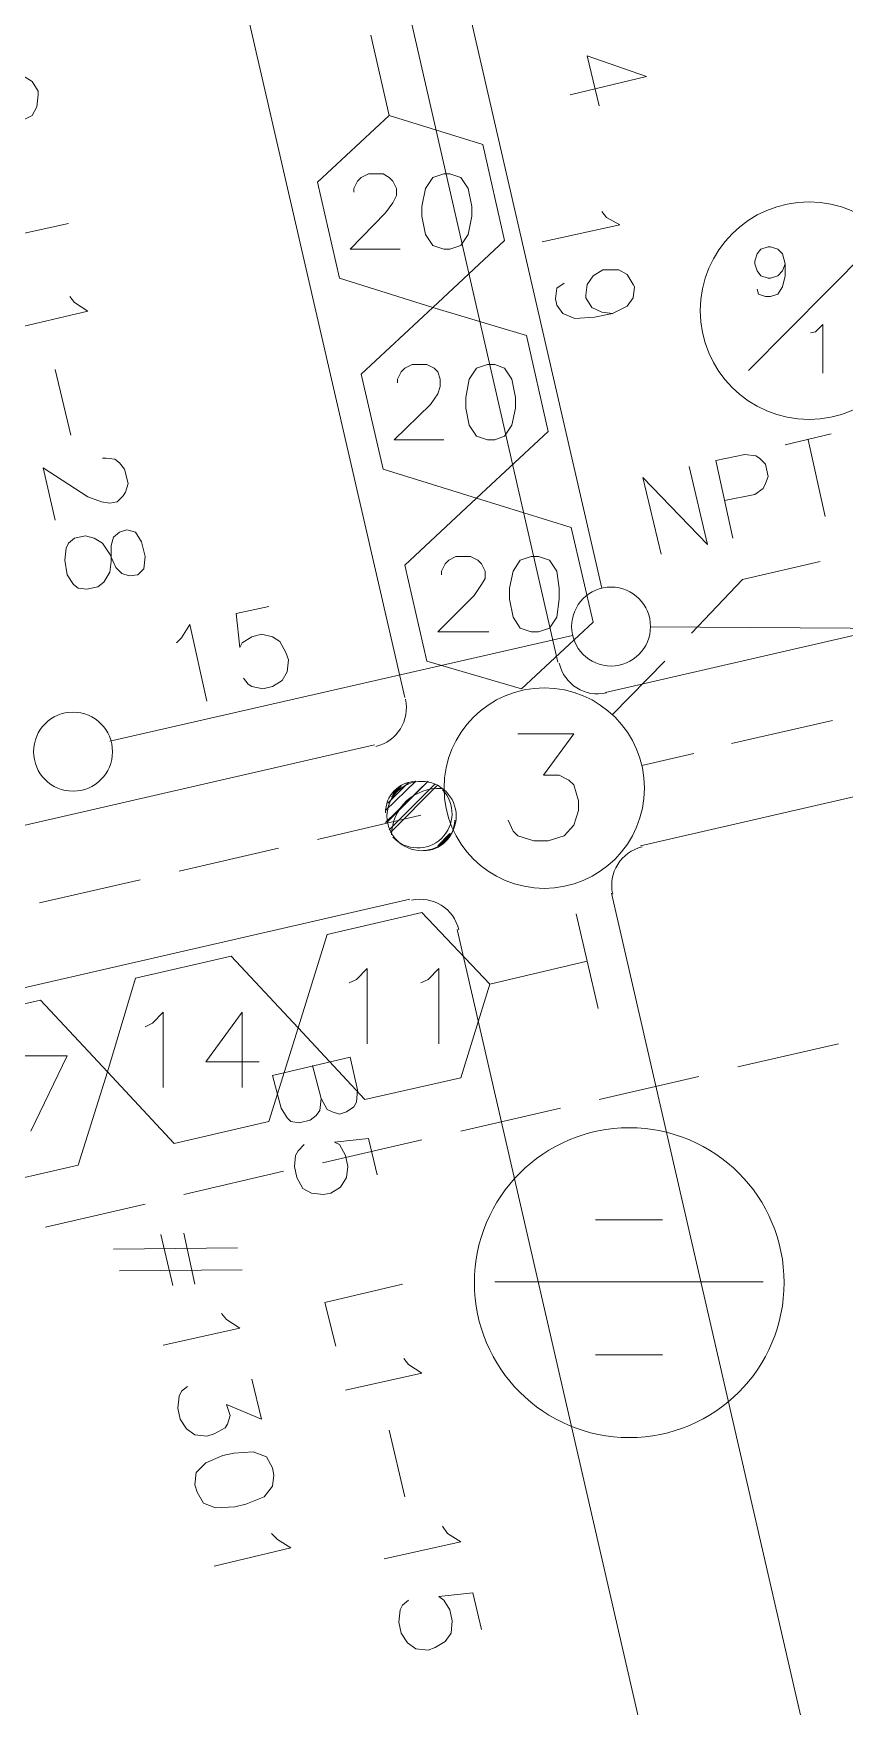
# Model space of a CAD drawing. Header units: millimetres. Extents: x 0.09 to 0.957, y 0.015 to 0.727.
# Drawn here: x 0.5489 to 0.6194, y 0.3607 to 0.5061 of the extents above; entities that cross this region are included whole.
import ezdxf

# ---------------------------------------------------------------- set-up
doc = ezdxf.new("R2010")
doc.units = ezdxf.units.MM
for name, color, linetype, true_color in [('PDF_s48$Cable-565', 23, 'Continuous', 0xdd8a6e), ('PDF_s48$ROAD', 8, 'Continuous', 0x808080), ('PDF_s48$SDU', 157, 'Continuous', 0x396472)]:
    doc.layers.add(name, color=color, linetype=linetype, true_color=true_color)
for name, color, linetype in [('PDF_s48$HCOUNT', 1, 'Continuous'), ('PDF_s48$Passives-Splt2way', 7, 'Continuous'), ('PDF_s48$Passives-TapOffs', 7, 'Continuous'), ('PDF_s48$POLE', 7, 'Continuous'), ('PDF_s48$STRAND', 7, 'Continuous'), ('PDF_s48$Symbols-EndOfLine', 7, 'Continuous'), ('PDF_s48$Symbols-SelfTerminating', 7, 'Continuous')]:
    doc.layers.add(name, color=color, linetype=linetype)

msp = doc.modelspace()

# ---------------------------------------------------------------- linework, layer by layer
at = {"layer": 'PDF_s48$Cable-565', "lineweight": 13}
for points in [[(0.5797925976562448, 0.4990044726562454), (0.5782086621093697, 0.5059737890624953)], [(0.6172790722656193, 0.4602508496093708), (0.6105209472656195, 0.4586669140624958), (0.6060859277343695, 0.4540207031249958)], [(0.6037628222656194, 0.4515920019531209), (0.5992222070312446, 0.4469457910156209)], [(0.6183350292968695, 0.446417812499996), (0.6095705859374944, 0.4444114941406209)], [(0.6062971191406195, 0.443566728515621), (0.6017565039062445, 0.442510771484371)], [(0.5825380859374948, 0.438181347656246), (0.5735624511718698, 0.436069433593746)], [(0.5701833886718699, 0.435330263671871), (0.5615245410156199, 0.4333239453124961)], [(0.5581454785156199, 0.432584775390621), (0.549381035156245, 0.4305784570312461)], [(0.6188630078124943, 0.4183293554687462), (0.6100985644531195, 0.4163230371093712)], [(0.6067195019531195, 0.4154782714843712), (0.5980606542968695, 0.4134719531249962)], [(0.5946815917968696, 0.4127327832031213), (0.5860227441406197, 0.4107264648437462)], [(0.5826436816406197, 0.4099872949218712), (0.5739848339843698, 0.4079809765624963)], [(0.5706057714843698, 0.4072418066406213), (0.5619469238281198, 0.4052354882812463)], [(0.5585678613281199, 0.4043907226562463), (0.54990901367187, 0.4023844042968713)]]:
    msp.add_lwpolyline(points, dxfattribs=at)
at = {"layer": 'PDF_s48$HCOUNT', "lineweight": 9}
for points in [[(0.6213973046874944, 0.4872833496093705), (0.6110489257812444, 0.4768293749999957)], [(0.6142167968749943, 0.4861217968749955), (0.6142167968749943, 0.4850658398437455), (0.6140056054687444, 0.4841154785156206), (0.6135832226562444, 0.4834819042968706), (0.6129496484374944, 0.4832707128906205), (0.6125272656249944, 0.4832707128906205), (0.6118936914062444, 0.4834819042968706), (0.6117880957031194, 0.4839042871093706)], [(0.6164343066406194, 0.4801028417968706), (0.6168566894531194, 0.4802084374999957), (0.6174902636718694, 0.4808420117187456), (0.6174902636718694, 0.4766181835937457)]]:
    msp.add_lwpolyline(points, dxfattribs=at)
msp.add_lwpolyline([(0.6140056054687444, 0.4854882226562455), (0.6135832226562444, 0.4850658398437455), (0.6129496484374944, 0.4848546484374955), (0.6127384570312444, 0.4848546484374955), (0.6121048828124943, 0.4850658398437455), (0.6117880957031194, 0.4854882226562455), (0.6115769042968694, 0.4861217968749955), (0.6115769042968694, 0.4863329882812455), (0.6117880957031194, 0.4869665624999956), (0.6121048828124943, 0.4873889453124956), (0.6127384570312444, 0.4876001367187456), (0.6129496484374944, 0.4876001367187456), (0.6135832226562444, 0.4873889453124956), (0.6140056054687444, 0.4869665624999956), (0.6142167968749943, 0.4861217968749955)], close=True, dxfattribs=at)
msp.add_circle((0.6162991704478027, 0.4820463994517087), 0.009450814903754, dxfattribs=at)
at = {"layer": 'PDF_s48$Passives-Splt2way', "lineweight": 9}
for points in [[(0.5909857421874946, 0.445256259765621), (0.5958431445312447, 0.445256259765621), (0.5932032519531196, 0.441666005859371), (0.5945759960937446, 0.441666005859371), (0.5954207617187445, 0.441243623046871), (0.5958431445312447, 0.440821240234371), (0.5962655273437445, 0.439448496093746), (0.5962655273437445, 0.438603730468746), (0.5958431445312447, 0.437336582031246), (0.5949983789062446, 0.436386220703121), (0.5936256347656196, 0.435963837890621), (0.5923584863281195, 0.435963837890621), (0.5909857421874946, 0.436386220703121), (0.5905633593749946, 0.436808603515621), (0.5901409765624946, 0.437758964843746)], [(0.5806373632812446, 0.440610048828121), (0.5801093847656197, 0.439976474609371), (0.5806373632812446, 0.4405044531249959), (0.5801093847656197, 0.439976474609371)], [(0.5805317675781198, 0.4405044531249959), (0.5801093847656197, 0.440082070312496)], [(0.5805317675781198, 0.440398857421871), (0.5802149804687446, 0.440082070312496)], [(0.5804261718749947, 0.440398857421871), (0.5803205761718697, 0.440187666015621)], [(0.5843332128906197, 0.4356470507812461), (0.5849667871093697, 0.436386220703121), (0.5842276171874947, 0.4356470507812461), (0.5849667871093697, 0.436386220703121)], [(0.5849667871093697, 0.436280624999996), (0.5843332128906197, 0.4357526464843711), (0.5848611914062447, 0.436280624999996), (0.5844388085937446, 0.4357526464843711)], [(0.5848611914062447, 0.436175029296871), (0.5844388085937446, 0.435858242187496)], [(0.5847555957031197, 0.436175029296871), (0.5845444042968696, 0.435858242187496)]]:
    msp.add_lwpolyline(points, dxfattribs=at)
for points in [[(0.5794758105468697, 0.438603730468746), (0.5821157031249946, 0.441138027343746)], [(0.5794758105468697, 0.437547773437496), (0.5831716601562447, 0.441138027343746)], [(0.5795814062499947, 0.437547773437496), (0.5831716601562447, 0.441138027343746)], [(0.5796870019531197, 0.4392373046874959), (0.5814821289062447, 0.441032431640621)], [(0.5797925976562448, 0.4369141992187461), (0.5838052343749947, 0.4409268359374959)], [(0.5798981933593697, 0.436703007812496), (0.5840164257812446, 0.440821240234371)], [(0.5800037890624946, 0.439765283203121), (0.5808485546874947, 0.440715644531246)], [(0.5840164257812446, 0.435541455078121), (0.5851779785156196, 0.436597412109371)], [(0.5840164257812446, 0.435541455078121), (0.5850723828124947, 0.436597412109371)]]:
    msp.add_lwpolyline(points, close=True, dxfattribs=at)
for centre, radius in [((0.5932783945198405, 0.4405455966682828), 0.008711644542654), ((0.5826127984775153, 0.4381167877353166), 0.0030094769131044)]:
    msp.add_circle(centre, radius, dxfattribs=at)
for centre, radius, start, end in [((0.5821685009764664, 0.4384453369141593), 0.0026932080058513, 91.12330271218556, 181.1233027162571), ((0.5840769501478943, 0.4364390185544389), 0.0040735032638713, 86.39315970459144, 179.2573520661559), ((0.5822740966795682, 0.4383397412110385), 0.0029876307069262, 223.5679038188023, 43.56790381286786), ((0.5828020751952117, 0.437811762695414), 0.0026932080060438, 268.8766972879987, 358.8766972837204)]:
    msp.add_arc(centre, radius, start, end, dxfattribs=at)
at = {"layer": 'PDF_s48$Passives-TapOffs', "lineweight": 9}
for points in [[(0.5735624511718698, 0.4931967089843705), (0.5797925976562448, 0.4990044726562454), (0.5879234667968696, 0.4964701757812455), (0.5898241894531197, 0.4881281152343706), (0.5835940429687447, 0.4823203515624956), (0.5754631738281198, 0.4848546484374955)], [(0.5845444042968696, 0.4939358789062455), (0.5850723828124947, 0.4939358789062455), (0.5860227441406197, 0.4936190917968705), (0.5866563183593696, 0.4926687304687455), (0.5869731054687446, 0.4910847949218705), (0.5869731054687446, 0.4902400292968706), (0.5866563183593696, 0.4886560937499956), (0.5860227441406197, 0.4877057324218706), (0.5850723828124947, 0.4873889453124956), (0.5845444042968696, 0.4873889453124956), (0.5835940429687447, 0.4877057324218706), (0.5829604687499947, 0.4886560937499956), (0.5826436816406197, 0.4902400292968706), (0.5826436816406197, 0.4910847949218705), (0.5829604687499947, 0.4926687304687455), (0.5835940429687447, 0.4936190917968705)], [(0.5773638964843697, 0.4765125878906206), (0.5835940429687447, 0.4823203515624956), (0.5917249121093695, 0.4798916503906206), (0.5936256347656196, 0.4715495898437457), (0.5873954882812445, 0.4657418261718707), (0.5792646191406197, 0.4682761230468707)], [(0.5883458496093695, 0.4773573535156207), (0.5889794238281196, 0.4773573535156207), (0.5898241894531197, 0.4770405664062456), (0.5904577636718696, 0.4760902050781207), (0.5907745507812445, 0.4745062695312457), (0.5907745507812445, 0.4735559082031207), (0.5904577636718696, 0.4720775683593707), (0.5898241894531197, 0.4711272070312457), (0.5889794238281196, 0.4708104199218707), (0.5883458496093695, 0.4708104199218707), (0.5873954882812445, 0.4711272070312457), (0.5867619140624946, 0.4720775683593707), (0.5864451269531196, 0.4735559082031207), (0.5864451269531196, 0.4745062695312457), (0.5867619140624946, 0.4760902050781207), (0.5873954882812445, 0.4770405664062456)], [(0.5811653417968696, 0.4599340624999958), (0.5873954882812445, 0.4657418261718707), (0.5956319531249945, 0.4632075292968708), (0.5975326757812445, 0.4549710644531208), (0.5913025292968696, 0.4491633007812459), (0.5830660644531197, 0.4515920019531209)], [(0.5921472949218697, 0.4606732324218708), (0.5927808691406196, 0.4606732324218708), (0.5937312304687447, 0.4603564453124958), (0.5943648046874946, 0.4594060839843709), (0.5945759960937446, 0.4579277441406208), (0.5945759960937446, 0.4569773828124958), (0.5943648046874946, 0.4553934472656209), (0.5937312304687447, 0.4544430859374958), (0.5927808691406196, 0.4541262988281209), (0.5921472949218697, 0.4541262988281209), (0.5911969335937446, 0.4544430859374958), (0.5905633593749946, 0.4553934472656209), (0.5902465722656196, 0.4569773828124958), (0.5902465722656196, 0.4579277441406208), (0.5905633593749946, 0.4594060839843709), (0.5911969335937446, 0.4603564453124958)], [(0.5776806835937447, 0.4134719531249962), (0.5718729199218698, 0.4197020996093712), (0.5744072167968697, 0.4278329687499961), (0.5826436816406197, 0.4297336914062461), (0.5885570410156196, 0.4235035449218711), (0.5860227441406197, 0.4153726757812463)], [(0.5611021582031199, 0.4096705078124963), (0.5552943945312449, 0.4159006542968712), (0.55772309570312, 0.4240315234374961), (0.5660651562499948, 0.4259322460937461), (0.5718729199218698, 0.4197020996093712), (0.5693386230468698, 0.4115712304687463)], [(0.54441803710937, 0.4058690624999963), (0.5386102734374952, 0.4120992089843713), (0.5411445703124951, 0.4202300781249962), (0.54948663085937, 0.4221308007812461), (0.5552943945312449, 0.4159006542968712), (0.552760097656245, 0.4077697851562462)]]:
    msp.add_lwpolyline(points, close=True, dxfattribs=at)
for points in [[(0.5767303222656198, 0.4923519433593705), (0.5767303222656198, 0.4926687304687455), (0.5770471093749947, 0.4933023046874955), (0.5773638964843697, 0.4936190917968705), (0.5779974707031198, 0.4939358789062455), (0.5792646191406197, 0.4939358789062455), (0.5797925976562448, 0.4936190917968705), (0.5801093847656197, 0.4933023046874955), (0.5804261718749947, 0.4926687304687455), (0.5804261718749947, 0.4920351562499956), (0.5801093847656197, 0.4914015820312456), (0.5794758105468697, 0.4905568164062455), (0.5764135351562448, 0.4873889453124956), (0.5807429589843697, 0.4873889453124956)], [(0.5805317675781198, 0.4757734179687457), (0.5805317675781198, 0.4760902050781207), (0.5808485546874947, 0.4767237792968706), (0.5811653417968696, 0.4770405664062456), (0.5817989160156197, 0.4773573535156207), (0.5830660644531197, 0.4773573535156207), (0.5836996386718696, 0.4770405664062456), (0.5840164257812446, 0.4767237792968706), (0.5842276171874947, 0.4760902050781207), (0.5842276171874947, 0.4754566308593706), (0.5840164257812446, 0.4748230566406207), (0.5833828515624946, 0.4738726953124957), (0.5802149804687446, 0.4708104199218707), (0.5845444042968696, 0.4708104199218707)], [(0.5843332128906197, 0.4590892968749958), (0.5843332128906197, 0.4594060839843709), (0.5846499999999946, 0.4600396582031208), (0.5849667871093697, 0.4603564453124958), (0.5856003613281197, 0.4606732324218708), (0.5868675097656197, 0.4606732324218708), (0.5875010839843697, 0.4603564453124958), (0.5878178710937446, 0.4600396582031208), (0.5881346582031197, 0.4594060839843709), (0.5881346582031197, 0.4587725097656208), (0.5878178710937446, 0.4582445312499958), (0.5871842968749946, 0.4572941699218708), (0.5840164257812446, 0.4541262988281209), (0.5884514453124946, 0.4541262988281209)], [(0.5763079394531198, 0.4236091406249961), (0.5769415136718699, 0.4239259277343712), (0.5778918749999948, 0.4248762890624961), (0.5778918749999948, 0.4183293554687462)], [(0.5825380859374948, 0.4236091406249961), (0.5831716601562447, 0.4239259277343712), (0.5841220214843696, 0.4248762890624961), (0.5841220214843696, 0.4183293554687462)], [(0.5585678613281199, 0.4198076953124962), (0.5592014355468699, 0.4201244824218711), (0.560151796874995, 0.4210748437499962), (0.560151796874995, 0.4145279101562462)], [(0.5684938574218698, 0.4167454199218711), (0.5638476464843699, 0.4167454199218711), (0.5670155175781197, 0.4210748437499962), (0.5670155175781197, 0.4145279101562462)], [(0.54737471679687, 0.4172733984374962), (0.5518097363281199, 0.4172733984374962), (0.54864186523437, 0.4107264648437462)]]:
    msp.add_lwpolyline(points, dxfattribs=at)
at = {"layer": 'PDF_s48$POLE', "lineweight": 0}
for points in [[(0.5980606542968695, 0.4998492382812455), (0.5970046972656196, 0.5041786621093703), (0.6021788867187445, 0.5023835351562455), (0.5955263574218695, 0.5007995996093704)], [(0.6182294335937443, 0.4713383984374956), (0.6142167968749943, 0.4703880371093707)], [(0.6177014550781194, 0.4641578906249958), (0.6162231152343693, 0.4708104199218707)], [(0.6034460351562445, 0.4608844238281208), (0.6018620996093694, 0.4675369531249957), (0.6074586718749944, 0.4617291894531208), (0.6058747363281194, 0.4684873144531207)], [(0.6096761816406194, 0.4622571679687458), (0.6081978417968694, 0.4690152929687458), (0.6107321386718694, 0.4695432714843708), (0.6116824999999944, 0.4694376757812457), (0.6119992871093693, 0.4692264843749957), (0.6125272656249944, 0.4686985058593707), (0.6127384570312444, 0.4676425488281207), (0.6125272656249944, 0.4670089746093707), (0.6123160742187445, 0.4665865917968708), (0.6115769042968694, 0.4660586132812458), (0.6089370117187444, 0.4655306347656208)]]:
    msp.add_lwpolyline(points, dxfattribs=at)
for centre, radius in [((0.5990864252364116, 0.4545904141689146), 0.0034318345514833), ((0.5523055951582916, 0.4437136002040711), 0.0034318345514788)]:
    msp.add_circle(centre, radius, dxfattribs=at)
at = {"layer": 'PDF_s48$ROAD', "lineweight": 0}
msp.add_lwpolyline([(0.5944704003906196, 0.4514864062499959), (0.5771527050781197, 0.5270929296874951, 0.4142136037130923), (0.5565921381597019, 0.5399534491882861)], format="xyb", dxfattribs=at)
for points in [[(0.5811653417968696, 0.4484241308593709), (0.563742050781245, 0.5240306542968703)], [(0.7928847265624926, 0.4935134960937455), (0.5985886328124945, 0.4488465136718709)], [(0.7959470019531177, 0.4802084374999957), (0.6016509082031196, 0.435541455078121)], [(0.5785254492187448, 0.4443058984374959), (0.5246716406249952, 0.431951201171871)], [(0.5815877246093697, 0.430895244140621), (0.5278395117187451, 0.4185405468749962)], [(0.6265714941406193, 0.2508545703124977), (0.6391373828124941, 0.1961559960937482), (0.6525480371093692, 0.1992182714843732), (0.5991166113281194, 0.4314232226562461)], [(0.6023900781249945, 0.3557111035156217), (0.5857059570312446, 0.4282553515624961)]]:
    msp.add_lwpolyline(points, dxfattribs=at)
for centre, radius, start, end in [((0.5979248203305635, 0.4521616080337962), 0.0034318621375548, 192.9474122330682, 282.9473679822559), ((0.577860828489631, 0.4475151816586779), 0.0034318621375433, 282.9474122331273, 12.94736798244673), ((0.6025711929947312, 0.4320976161928691), 0.00343186213755, 102.9474122330655, 192.9473679823346), ((0.5825072011538159, 0.4274511898177832), 0.0034318621375344, 12.94741223271865, 102.9473679825966)]:
    msp.add_arc(centre, radius, start, end, dxfattribs=at)
at = {"layer": 'PDF_s48$SDU', "lineweight": 0}
for points in [[(0.54652995117187, 0.4984764941406205), (0.54568518554687, 0.4990044726562454), (0.545157207031245, 0.4998492382812455), (0.54505161132812, 0.5001660253906204), (0.545157207031245, 0.5012219824218704), (0.54568518554687, 0.5019611523437454), (0.54652995117187, 0.5024891308593704), (0.546846738281245, 0.5025947265624954), (0.5479026953124949, 0.5024891308593704), (0.548747460937495, 0.5019611523437454), (0.54927543945312, 0.5011163867187454), (0.54927543945312, 0.5007995996093704), (0.5491698437499949, 0.4997436425781205), (0.548747460937495, 0.4990044726562454), (0.547480312499995, 0.4983708984374954)], [(0.5582510742187449, 0.4619403808593708), (0.5585678613281199, 0.4606732324218708), (0.5584622656249949, 0.4596172753906208), (0.5579342871093699, 0.4590892968749958), (0.557195117187495, 0.4589837011718708), (0.5565615429687449, 0.4591948925781208), (0.55603356445312, 0.4597228710937458), (0.555505585937495, 0.4608844238281208), (0.5548720117187449, 0.4618347851562458), (0.55413284179687, 0.4622571679687458), (0.5533936718749949, 0.4624683593749958), (0.5524433105468699, 0.4622571679687458), (0.5519153320312449, 0.4618347851562458), (0.551704140624995, 0.4614124023437458), (0.5515985449218699, 0.4603564453124958), (0.5518097363281199, 0.4590892968749958), (0.5523377148437449, 0.4582445312499958), (0.552760097656245, 0.4579277441406208), (0.55349926757812, 0.4578221484374958), (0.554449628906245, 0.4580333398437458), (0.5549776074218699, 0.4584557226562458), (0.555505585937495, 0.4593004882812458), (0.55561118164062, 0.4602508496093708), (0.55561118164062, 0.4616235937499958), (0.5558223730468699, 0.4623627636718707), (0.5563503515624949, 0.4627851464843708), (0.5569839257812449, 0.4629963378906207), (0.55772309570312, 0.4627851464843708)], [(0.5696554101562449, 0.3814764550781215), (0.5697610058593697, 0.3808428808593715), (0.5696554101562449, 0.3798925195312465), (0.5689162402343698, 0.3789421582031215), (0.5673323046874948, 0.3783085839843715), (0.5663819433593698, 0.3780973925781215), (0.5646924121093698, 0.3779917968749965), (0.5636364550781198, 0.3784141796874965), (0.5631084765624949, 0.3793645410156215), (0.5628972851562449, 0.3799981152343715), (0.5630028808593698, 0.3810540722656215), (0.5638476464843699, 0.3818988378906215), (0.5653259863281198, 0.3825324121093715), (0.5662763476562449, 0.3827436035156215), (0.5679658789062448, 0.3828491992187465), (0.5691274316406199, 0.3824268164062465)]]:
    msp.add_lwpolyline(points, close=True, dxfattribs=at)
for points in [[(0.54610756835937, 0.4843266699218706), (0.545157207031245, 0.4881281152343706), (0.5519153320312449, 0.4896064550781205)], [(0.55202092773437, 0.4832707128906205), (0.5524433105468699, 0.4827427343749956), (0.5536048632812449, 0.4820035644531206), (0.54695233398437, 0.4804196289062456)], [(0.552126523437495, 0.4712328027343708), (0.55075377929687, 0.4769349707031206)], [(0.5548720117187449, 0.4692264843749957), (0.5551887988281199, 0.4692264843749957), (0.555927968749995, 0.4691208886718707), (0.5563503515624949, 0.4688041015624957), (0.5567727343749949, 0.4682761230468707), (0.5570895214843699, 0.4670089746093707), (0.5568783300781198, 0.4662698046874957), (0.55666713867187, 0.4659530175781207), (0.5561391601562449, 0.4654250390624958), (0.555505585937495, 0.4653194433593707), (0.55476641601562, 0.4654250390624958), (0.5536048632812449, 0.4658474218749957), (0.54969782226562, 0.4683817187499957), (0.55075377929687, 0.4638411035156208)], [(0.5738792382812448, 0.4135775488281212), (0.5737736425781197, 0.4125215917968712), (0.5734568554687448, 0.4120992089843713), (0.5729288769531199, 0.4116768261718712), (0.5719785156249947, 0.4114656347656213), (0.5712393457031198, 0.4115712304687463), (0.5709225585937449, 0.4118880175781213), (0.5703945800781197, 0.4127327832031213), (0.5696554101562449, 0.4155838671874962), (0.5764135351562448, 0.4171678027343712), (0.5770471093749947, 0.4143167187499963), (0.5769415136718699, 0.4132607617187463), (0.5767303222656198, 0.4128383789062462), (0.5760967480468697, 0.4124159960937462), (0.5754631738281198, 0.4122048046874962), (0.5748295996093697, 0.4124159960937462), (0.5744072167968697, 0.4126271874999963), (0.5738792382812448, 0.4135775488281212), (0.5731400683593697, 0.4164286328124962)], [(0.5724008984374948, 0.4095649121093713), (0.5718729199218698, 0.4090369335937462), (0.5716617285156197, 0.4086145507812463), (0.5715561328124947, 0.4076641894531213), (0.5717673242187448, 0.4067138281249962), (0.5722953027343697, 0.4057634667968713), (0.5730344726562449, 0.4053410839843713), (0.5740904296874947, 0.4052354882812463), (0.5747240039062448, 0.4053410839843713), (0.5755687695312447, 0.4058690624999963), (0.5760967480468697, 0.4067138281249962), (0.5762023437499947, 0.4076641894531213), (0.5759911523437447, 0.4086145507812463), (0.5754631738281198, 0.4095649121093713), (0.5750407910156197, 0.4097761035156213), (0.5779974707031198, 0.4100928906249962), (0.5787366406249947, 0.4069250195312463)], [(0.5609965624999949, 0.3973158105468713), (0.5599406054687448, 0.4017508300781213)], [(0.5628972851562449, 0.3974214062499963), (0.5619469238281198, 0.4018564257812464)], [(0.5558223730468699, 0.4004836816406213), (0.5665931347656198, 0.4005892773437464)], [(0.5563503515624949, 0.3985829589843713), (0.5670155175781197, 0.3986885546874963)], [(0.5751463867187449, 0.3920360253906214), (0.5741960253906198, 0.3958374707031214), (0.5809541503906197, 0.3974214062499963)], [(0.5652203906249949, 0.3948871093749964), (0.5656427734374949, 0.3943591308593714), (0.5668043261718699, 0.3936199609374964), (0.560151796874995, 0.3921416210937464)], [(0.5810597460937447, 0.3909800683593714), (0.5814821289062447, 0.3904520898437464), (0.5826436816406197, 0.3897129199218714), (0.5759911523437447, 0.3882345800781214)], [(0.5678602832031198, 0.3891849414062464), (0.5687050488281198, 0.3857002832031214), (0.5656427734374949, 0.3869674316406214), (0.5659595605468698, 0.3860170703124964), (0.5657483691406198, 0.3852779003906214), (0.5655371777343698, 0.3849611132812464), (0.5645868164062448, 0.3844331347656214), (0.5639532421874948, 0.3842219433593715), (0.5628972851562449, 0.3843275390624965), (0.5621581152343699, 0.3848555175781214), (0.561630136718745, 0.3857002832031214), (0.5614189453124948, 0.3866506445312464), (0.5615245410156199, 0.3877066015624964), (0.5617357324218699, 0.3881289843749964), (0.5622637109374949, 0.3885513671874964)], [(0.5811653417968696, 0.3789421582031215), (0.5797925976562448, 0.3847499218749965)], [(0.5695498144531199, 0.3757742871093716), (0.5700777929687448, 0.3752463085937465), (0.5712393457031198, 0.3745071386718716), (0.5645868164062448, 0.3729232031249965)], [(0.5844388085937446, 0.3764078613281216), (0.5848611914062447, 0.3757742871093716), (0.5860227441406197, 0.3750351171874966), (0.5793702148437446, 0.3735567773437465)], [(0.5814821289062447, 0.3699665234374966), (0.5809541503906197, 0.3695441406249966), (0.5807429589843697, 0.3691217578124966), (0.5806373632812446, 0.3680658007812466), (0.5808485546874947, 0.3671154394531216), (0.5813765332031197, 0.3662706738281216), (0.5821157031249946, 0.3657426953124967), (0.5831716601562447, 0.3656370996093716), (0.5838052343749947, 0.3658482910156216), (0.5846499999999946, 0.3663762695312466), (0.5851779785156196, 0.3671154394531216), (0.5852835742187447, 0.3681713964843716), (0.5850723828124947, 0.3691217578124966), (0.5845444042968696, 0.3699665234374966), (0.5841220214843696, 0.3702833105468716), (0.5870787011718696, 0.3706000976562466), (0.5878178710937446, 0.3674322265624966)]]:
    msp.add_lwpolyline(points, dxfattribs=at)
at = {"layer": 'PDF_s48$STRAND', "color": 254, "lineweight": 0, "true_color": 0xdcdcdc}
for points in [[(0.5851779785156196, 0.5148438281249953), (0.5982718457031196, 0.4579277441406208)], [(0.5957375488281195, 0.4538095117187459), (0.555505585937495, 0.4446226855468709)], [(0.6980597851562436, 0.4539151074218708), (0.6024956738281194, 0.4545486816406208)]]:
    msp.add_lwpolyline(points, dxfattribs=at)
at = {"layer": 'PDF_s48$STRAND', "lineweight": 0}
for points in [[(0.5982718457031196, 0.4906624121093705), (0.5986942285156195, 0.4901344335937455), (0.5998557812499945, 0.4895008593749955), (0.5930976562499946, 0.4880225195312456)], [(0.5992222070312446, 0.4817923730468706), (0.5976382714843697, 0.4814755859374956), (0.5959487402343696, 0.4813699902343706), (0.5948927832031196, 0.4817923730468706), (0.5943648046874946, 0.4825315429687456), (0.5942592089843696, 0.4830595214843707), (0.5943648046874946, 0.4840098828124956), (0.5949983789062446, 0.4844322656249956)], [(0.5671211132812449, 0.4501136621093709), (0.5675434960937448, 0.4495856835937459), (0.5678602832031198, 0.4493744921874959), (0.5688106445312447, 0.4491633007812459), (0.5696554101562449, 0.4493744921874959), (0.5705001757812448, 0.4499024707031209), (0.5709225585937449, 0.4506416406249959), (0.5710281542968697, 0.4516975976562458), (0.5708169628906198, 0.4523311718749959), (0.5702889843749948, 0.4532815332031209), (0.5696554101562449, 0.4537039160156209), (0.5687050488281198, 0.4539151074218708), (0.5678602832031198, 0.4537039160156209), (0.5670155175781197, 0.4531759374999959), (0.5668043261718699, 0.4527535546874958), (0.5664875390624948, 0.4557102343749958), (0.5693386230468698, 0.4563438085937458)], [(0.5613133496093698, 0.4531759374999959), (0.5617357324218699, 0.4535983203124959), (0.5624749023437449, 0.4547598730468709), (0.5639532421874948, 0.448107343749996)]]:
    msp.add_lwpolyline(points, dxfattribs=at)
msp.add_lwpolyline([(0.5982718457031196, 0.4818979687499957), (0.5974270800781195, 0.4823203515624956), (0.5968991015624945, 0.4831651171874956), (0.5968991015624945, 0.4833763085937456), (0.5970046972656196, 0.4843266699218706), (0.5975326757812445, 0.4850658398437455), (0.5983774414062446, 0.4855938183593706), (0.5997501855468695, 0.4855938183593706), (0.6004893554687446, 0.4851714355468706), (0.6010173339843696, 0.4843266699218706), (0.6011229296874945, 0.4841154785156206), (0.6010173339843696, 0.4831651171874956), (0.6004893554687446, 0.4824259472656206), (0.5992222070312446, 0.4817923730468706)], close=True, dxfattribs=at)
at = {"layer": 'PDF_s48$Symbols-EndOfLine', "lineweight": 9}
for points in [[(0.6035516308593695, 0.4030179785156213), (0.5977438671874946, 0.4030179785156213)], [(0.6035516308593695, 0.3912968554687464), (0.5977438671874946, 0.3912968554687464)]]:
    msp.add_lwpolyline(points, dxfattribs=at)
at = {"layer": 'PDF_s48$Symbols-EndOfLine', "color": 15, "lineweight": 0, "true_color": 0x954a4a}
msp.add_lwpolyline([(0.6123160742187445, 0.3976325976562464), (0.5889794238281196, 0.3976325976562464)], dxfattribs=at)
msp.add_circle((0.6006704160390562, 0.3975663999257757), 0.0134634511484382, dxfattribs=at)
at = {"layer": 'PDF_s48$Symbols-SelfTerminating', "lineweight": 9}
for points in [[(0.5960543359374945, 0.4296280957031211), (0.5979550585937446, 0.4213916308593712)], [(0.5970046972656196, 0.4255098632812461), (0.5885570410156196, 0.4235035449218711)]]:
    msp.add_lwpolyline(points, dxfattribs=at)

doc.saveas('drawing.dxf')
